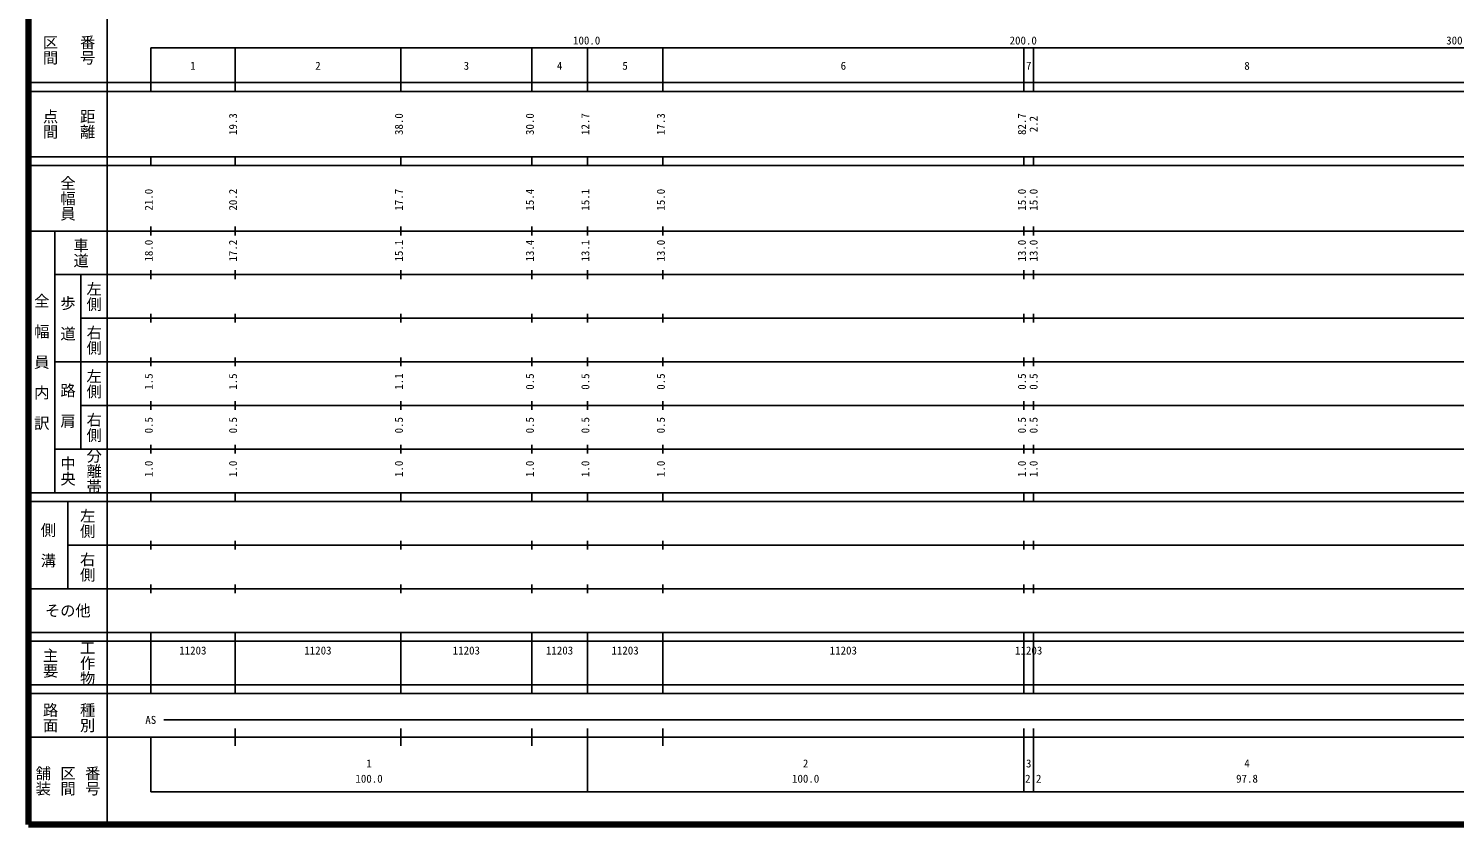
# Model space of a CAD drawing. Units: millimetres, scale not verified. Extents: x 40000 to 680000, y 20000 to 380000.
# Drawn here: x 40000 to 366623, y 20000 to 202409 of the extents above; entities that cross this region are included whole.
import ezdxf
from ezdxf.enums import TextEntityAlignment as Align

# ---------------------------------------------------------------- set-up
doc = ezdxf.new("R2010")
doc.units = ezdxf.units.MM
doc.header["$LTSCALE"] = 1000
doc.layers.add('M-TTL', color=2, linetype='Continuous', lineweight=140)
doc.layers.add('M-TTL-BAND', color=7, linetype='Continuous', lineweight=25)
doc.styles.add('@ＭＳ ゴシック', font='')
doc.styles.add('ＭＳ ゴシック', font='')
doc.styles.get('@ＭＳ ゴシック').set_extended_font_data('@MS Gothic')
doc.styles.get('ＭＳ ゴシック').set_extended_font_data('MS Gothic')

msp = doc.modelspace()

# ---------------------------------------------------------------- linework, layer by layer
at = {"layer": 'M-TTL'}
for p, q in [((40000, 380000), (40000, 20000)), ((40000, 20000), (680000, 20000))]:
    msp.add_line(p, q, dxfattribs=at)
at = {"layer": 'M-TTL-BAND'}
for p, q in [((58000, 370000), (58000, 20000)), ((68000, 198000), (579000, 198000)), ((68000, 198000), (68000, 188000)), ((87300, 188000), (87300, 198000)), ((125300, 188000), (125300, 198000)), ((155300, 188000), (155300, 198000)), ((168000, 188000), (168000, 198000)), ((185300, 188000), (185300, 198000)), ((268000, 188000), (268000, 198000)), ((270200, 188000), (270200, 198000)), ((40000, 190000), (579000, 190000)), ((40000, 188000), (579000, 188000)), ((40000, 173000), (579000, 173000)), ((40000, 171000), (579000, 171000)), ((68000, 171000), (68000, 173000)), ((87300, 171000), (87300, 173000)), ((125300, 171000), (125300, 173000)), ((155300, 171000), (155300, 173000)), ((168000, 171000), (168000, 173000)), ((185300, 171000), (185300, 173000)), ((268000, 171000), (268000, 173000)), ((270200, 171000), (270200, 173000)), ((68000, 155000), (68000, 157000)), ((87300, 155000), (87300, 157000)), ((125300, 155000), (125300, 157000)), ((155300, 155000), (155300, 157000)), ((168000, 155000), (168000, 157000)), ((185300, 155000), (185300, 157000)), ((268000, 155000), (268000, 157000)), ((270200, 155000), (270200, 157000)), ((40000, 156000), (579000, 156000)), ((46000, 96000), (46000, 156000)), ((68000, 145000), (68000, 147000)), ((87300, 145000), (87300, 147000)), ((125300, 145000), (125300, 147000)), ((155300, 145000), (155300, 147000)), ((168000, 145000), (168000, 147000)), ((185300, 145000), (185300, 147000)), ((268000, 145000), (268000, 147000)), ((270200, 145000), (270200, 147000)), ((46000, 146000), (579000, 146000)), ((52000, 146000), (52000, 106000)), ((52000, 136000), (579000, 136000)), ((68000, 135000), (68000, 137000)), ((87300, 135000), (87300, 137000)), ((125300, 135000), (125300, 137000)), ((155300, 135000), (155300, 137000)), ((168000, 135000), (168000, 137000)), ((185300, 135000), (185300, 137000)), ((268000, 135000), (268000, 137000)), ((270200, 135000), (270200, 137000)), ((46000, 126000), (579000, 126000)), ((68000, 125000), (68000, 127000)), ((87300, 125000), (87300, 127000)), ((125300, 125000), (125300, 127000)), ((155300, 125000), (155300, 127000)), ((168000, 125000), (168000, 127000)), ((185300, 125000), (185300, 127000)), ((268000, 125000), (268000, 127000)), ((270200, 125000), (270200, 127000)), ((52000, 116000), (579000, 116000)), ((68000, 115000), (68000, 117000)), ((87300, 115000), (87300, 117000)), ((125300, 115000), (125300, 117000)), ((155300, 115000), (155300, 117000)), ((168000, 115000), (168000, 117000)), ((185300, 115000), (185300, 117000)), ((268000, 115000), (268000, 117000)), ((270200, 115000), (270200, 117000)), ((46000, 106000), (579000, 106000)), ((68000, 105000), (68000, 107000)), ((87300, 105000), (87300, 107000)), ((125300, 105000), (125300, 107000)), ((155300, 105000), (155300, 107000)), ((168000, 105000), (168000, 107000)), ((185300, 105000), (185300, 107000)), ((268000, 105000), (268000, 107000)), ((270200, 105000), (270200, 107000)), ((40000, 96000), (579000, 96000)), ((68000, 94000), (68000, 96000)), ((87300, 94000), (87300, 96000)), ((125300, 94000), (125300, 96000)), ((155300, 94000), (155300, 96000)), ((168000, 94000), (168000, 96000)), ((185300, 94000), (185300, 96000)), ((268000, 94000), (268000, 96000)), ((270200, 94000), (270200, 96000)), ((40000, 94000), (579000, 94000)), ((49000, 94000), (49000, 74000)), ((68000, 83000), (68000, 85000)), ((87300, 83000), (87300, 85000)), ((125300, 83000), (125300, 85000)), ((155300, 83000), (155300, 85000)), ((168000, 83000), (168000, 85000)), ((185300, 83000), (185300, 85000)), ((268000, 83000), (268000, 85000)), ((270200, 83000), (270200, 85000)), ((49000, 84000), (579000, 84000)), ((40000, 74000), (579000, 74000)), ((68000, 73000), (68000, 75000)), ((87300, 73000), (87300, 75000)), ((125300, 73000), (125300, 75000)), ((155300, 73000), (155300, 75000)), ((168000, 73000), (168000, 75000)), ((185300, 73000), (185300, 75000)), ((268000, 73000), (268000, 75000)), ((270200, 73000), (270200, 75000)), ((40000, 64000), (579000, 64000)), ((68000, 62000), (68000, 64000)), ((87300, 62000), (87300, 64000)), ((125300, 62000), (125300, 64000)), ((155300, 62000), (155300, 64000)), ((168000, 62000), (168000, 64000)), ((185300, 62000), (185300, 64000)), ((268000, 62000), (268000, 64000)), ((270200, 62000), (270200, 64000)), ((40000, 62000), (579000, 62000)), ((68000, 52000), (68000, 62000)), ((87300, 52000), (87300, 62000)), ((87300, 52000), (87300, 62000)), ((125300, 52000), (125300, 62000)), ((125300, 52000), (125300, 62000)), ((155300, 52000), (155300, 62000)), ((155300, 52000), (155300, 62000)), ((168000, 52000), (168000, 62000)), ((168000, 52000), (168000, 62000)), ((185300, 52000), (185300, 62000)), ((185300, 52000), (185300, 62000)), ((268000, 52000), (268000, 62000)), ((268000, 52000), (268000, 62000)), ((270200, 52000), (270200, 62000)), ((40000, 52000), (579000, 52000)), ((40000, 50000), (579000, 50000)), ((68000, 50000), (68000, 52000)), ((87300, 50000), (87300, 52000)), ((125300, 50000), (125300, 52000)), ((155300, 50000), (155300, 52000)), ((168000, 50000), (168000, 52000)), ((185300, 50000), (185300, 52000)), ((268000, 50000), (268000, 52000)), ((270200, 50000), (270200, 52000)), ((71000, 44000), (565000, 44000)), ((40000, 40000), (579000, 40000)), ((68000, 40000), (68000, 27500)), ((87300, 38000), (87300, 42000)), ((125300, 38000), (125300, 42000)), ((155300, 38000), (155300, 42000)), ((168000, 27500), (168000, 42000)), ((185300, 38000), (185300, 42000)), ((268000, 27500), (268000, 42000)), ((270200, 27500), (270200, 42000)), ((68000, 27500), (579000, 27500))]:
    msp.add_line(p, q, dxfattribs=at)

# ---------------------------------------------------------------- texts
at = {"layer": 'M-TTL-BAND', "style": '@ＭＳ ゴシック'}
for s, p in [('区間', (45000, 197500)), ('番号', (53500, 197500)), ('点間', (45000, 180500)), ('距離', (53500, 180500)), ('全幅員', (49000, 163500)), ('車道', (52000, 151000)), ('左側', (55000, 141000)), ('全\u3000幅\u3000員\u3000内\u3000訳', (43000, 126000)), ('歩\u3000道', (49000, 136000)), ('右側', (55000, 131000)), ('左側', (55000, 121000)), ('路\u3000肩', (49000, 116000)), ('右側', (55000, 111000)), ('分離帯', (55000, 101000)), ('中央', (49000, 101000)), ('左側', (53500, 89000)), ('側\u3000溝', (44500, 84000)), ('右側', (53500, 79000)), ('主要', (45000, 57000)), ('工作物', (53500, 57000)), ('路面', (45000, 44500)), ('種別', (53500, 44500)), ('舗装', (43333, 30000)), ('区間', (49000, 30000)), ('番号', (54667, 30000))]:
    msp.add_text(s, height=2566, rotation=270, dxfattribs=at).set_placement(p, align=Align.MIDDLE_CENTER)
at = {"layer": 'M-TTL-BAND', "style": 'ＭＳ ゴシック'}
for s, p in [('100.0', (167844, 198195)), ('200.0', (267844, 198195)), ('300.0', (367844, 198195)), ('1', (77650, 192405)), ('2', (106300, 192405)), ('3', (140300, 192405)), ('4', (161650, 192405)), ('5', (176650, 192405)), ('6', (226650, 192405)), ('7', (269100, 192405)), ('8', (319100, 192405)), ('AS', (68000, 42500)), ('1', (118000, 32523)), ('2', (218000, 32523)), ('3', (269100, 32523)), ('4', (319100, 32523)), ('100.0', (118000, 29033)), ('100.0', (218000, 29033)), ('2.2', (270135, 29033)), ('97.8', (319100, 29033))]:
    msp.add_text(s, height=1833, dxfattribs=at).set_placement(p, align=Align.BOTTOM_CENTER)
for s, p in [('19.3', (88300, 180500)), ('38.0', (126300, 180500)), ('30.0', (156300, 180500)), ('12.7', (169000, 180500)), ('17.3', (186300, 180500)), ('82.7', (269000, 180500)), ('2.2', (271674, 180500)), ('21.0', (69000, 163174)), ('20.2', (88300, 163174)), ('17.7', (126300, 163174)), ('15.4', (156300, 163174)), ('15.1', (169000, 163174)), ('15.0', (186300, 163174)), ('15.0', (269000, 163174)), ('15.0', (271674, 163174)), ('18.0', (69000, 151500)), ('17.2', (88300, 151500)), ('15.1', (126300, 151500)), ('13.4', (156300, 151500)), ('13.1', (169000, 151500)), ('13.0', (186300, 151500)), ('13.0', (269000, 151500)), ('13.0', (271674, 151500)), ('1.5', (69000, 121500)), ('1.5', (88300, 121500)), ('1.1', (126300, 121500)), ('0.5', (156300, 121500)), ('0.5', (169000, 121500)), ('0.5', (186300, 121500)), ('0.5', (269000, 121500)), ('0.5', (271674, 121500)), ('0.5', (69000, 111500)), ('0.5', (88300, 111500)), ('0.5', (126300, 111500)), ('0.5', (156300, 111500)), ('0.5', (169000, 111500)), ('0.5', (186300, 111500)), ('0.5', (269000, 111500)), ('0.5', (271674, 111500)), ('1.0', (69000, 101500)), ('1.0', (88300, 101500)), ('1.0', (126300, 101500)), ('1.0', (156300, 101500)), ('1.0', (169000, 101500)), ('1.0', (186300, 101500)), ('1.0', (269000, 101500)), ('1.0', (271674, 101500))]:
    msp.add_text(s, height=1833, rotation=90, dxfattribs=at).set_placement(p, align=Align.BOTTOM_CENTER)
msp.add_text('その他', height=2566, dxfattribs=at).set_placement((49000, 69000), align=Align.MIDDLE_CENTER)
for p in [(74525, 58405), (103175, 58405), (137175, 58405), (158525, 58405), (173525, 58405), (223525, 58405), (265975, 58405)]:
    msp.add_text('11203', height=1833, dxfattribs=at).set_placement(p, align=Align.BOTTOM_LEFT)

doc.saveas('drawing.dxf')
